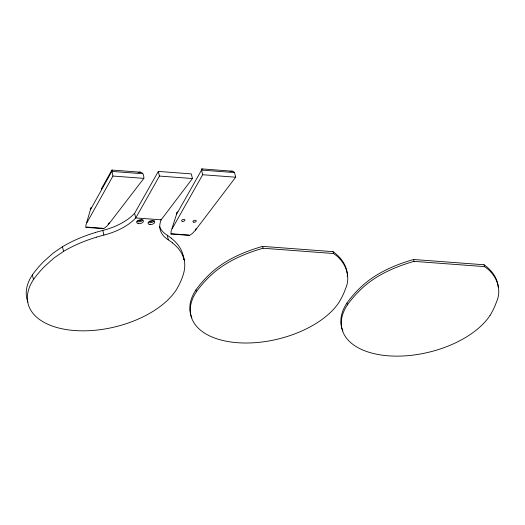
<?xml version="1.0" encoding="UTF-8"?>
<svg xmlns="http://www.w3.org/2000/svg" width="525" height="525" viewBox="0 0 525 525"><rect width="100%" height="100%" fill="white"/><g stroke="black" fill="none" stroke-linecap="round" stroke-linejoin="round"><path stroke-width="0.79" d="M347.281 276.426L347.288 274.864M85.89 227.286L85.936 225.094L90.451 209.724A3.426 1.68 15.2 0 1 90.982 208.235M202.407 169.319L201.751 168.873L232.949 171.248L234.458 172.318L235.666 177.207L195.32 230.337L192.412 233.441L189.61 235.417L170.986 234.025L171.065 231.328L176.571 214.279L201.548 170.093L201.495 169.004M103.812 228.585L107.52 225.586L109.252 222.698M195.392 230.239L196.147 228.473M86.92 222.712L112.928 176.052L111.779 170.205L101.272 189.059M172.246 228.578L202.67 174.74L201.548 170.093L234.544 172.561M95.366 232.463L102.788 230.409A45.688 25.016 -13.6 0 0 134.617 213.294L158.327 171.426L191.323 173.893L192.452 178.533L161.136 219.837A45.688 25.016 -13.6 0 0 168.374 239.879L172.515 242.793M158.327 171.426L159.449 176.065L135.739 217.941A45.688 25.016 -13.6 0 1 103.911 235.056L96.488 237.11M108.603 224.3L143.863 178.369C144.119 174.241 142.177 171.058 138.068 172.463M95.399 232.542A89.46 48.983 -13.6 0 0 62.416 246.737L52.953 253.273L43.647 261.614A141.907 77.7 -13.6 0 0 32.34 274.929A78.953 43.234 -13.6 0 0 27.976 302.164M347.189 273.315C346.264 264.331 340.226 256.725 333.04 251.652L262.579 246.382C242.281 252.21 222.134 261.188 207.25 276.583A141.907 77.7 -13.6 0 0 195.943 289.898A78.953 43.234 -13.6 0 0 191.868 317.822M263.032 248.24C242.734 254.067 222.587 263.045 207.703 278.44A141.907 77.7 -13.6 0 0 196.389 291.756A78.953 43.234 -13.6 0 0 237.503 342.707A78.953 43.234 -13.6 0 0 338.966 302.42A141.907 77.707 -13.6 0 0 345.509 288.75C351.468 275.855 344.951 260.813 333.493 253.509L263.032 248.24L262.579 246.382M498.258 287.201C497.628 277.915 491.433 269.975 484.05 264.764L413.588 259.494C393.284 265.328 373.137 274.306 358.253 289.702A141.907 77.7 -13.6 0 0 346.946 303.017M489.989 315.525A141.907 77.707 -13.6 0 0 496.512 301.868C502.471 288.973 495.954 273.932 484.496 266.621L414.035 261.358C393.737 267.186 373.59 276.163 358.706 291.559A141.907 77.7 -13.6 0 0 347.392 304.874A78.953 43.234 -13.6 0 0 388.507 355.825A78.953 43.234 -13.6 0 0 489.969 315.538M229.983 171.412L232.26 171.15M112.015 170.067L112.612 170.356M202.67 174.74L235.666 177.207M140.556 172.207L112.002 170.067M142.741 173.723L111.805 171.406L90.451 209.724A3.426 2.559 29.1 0 1 91.567 207.303M159.449 176.065L192.452 178.533M112.928 176.052L143.863 178.369M159.528 226.492A45.688 25.016 -13.6 0 0 167.252 235.233L171.386 238.147M484.05 264.764L484.496 266.621M413.588 259.494L414.035 261.358M347.406 304.874L346.959 303.017A78.953 43.234 -13.6 0 0 342.871 330.94M333.04 251.652L333.493 253.509M195.956 289.905L196.402 291.762M171.248 238.219A89.329 48.917 -13.6 0 1 183.284 256.043C185.601 262.717 185.089 270.027 182.595 276.563A141.907 77.707 -13.6 0 1 176.052 290.227A78.953 43.234 -13.6 0 1 74.57 330.527A78.953 43.234 -13.6 0 1 33.475 279.576L32.353 274.929M167.252 235.233L168.374 239.879M160.991 219.253L161.136 219.837L135.739 217.941L134.617 213.294M102.788 230.409L103.911 235.056M62.442 246.75L63.564 251.396L54.075 257.913L44.776 266.26A141.907 77.7 -13.6 0 0 33.462 279.576M183.245 256.049L183.678 259.652M177.155 212.887A3.563 1.608 13.4 0 0 176.525 214.279A3.275 2.454 28.8 0 1 176.761 212.769L177.542 211.995A3.833 2.868 28.8 0 1 177.804 211.857M189.61 235.417A3.583 2.586 33.5 0 0 188.055 234.983L172.39 233.815A3.583 2.586 33.5 0 0 170.986 234.025M63.545 251.383A89.46 48.983 -13.6 0 1 96.521 237.188M172.371 242.865A89.329 48.917 -13.6 0 1 184.413 260.682M154.16 220.769A3.426 1.877 -13.6 0 1 151.594 222.488A3.426 1.877 -13.6 0 1 148.372 222.37M152.611 220.27A1.713 0.938 -13.6 0 1 151.338 221.583A1.713 0.938 -13.6 0 1 149.343 221.248M142.898 219.732A3.426 1.877 -13.6 0 1 140.241 221.642A3.426 1.877 -13.6 0 1 136.828 221.399M141.284 219.706A1.713 0.938 -13.6 0 1 139.578 220.828A1.713 0.938 -13.6 0 1 137.937 220.218M102.027 228.218L87.321 227.115A3.196 2.303 33.5 0 0 85.929 227.377L103.602 228.697A3.196 2.303 33.5 0 0 102.027 228.211M193.902 222.226A1.713 0.938 -13.6 0 0 196.298 220.894A1.713 0.938 -13.6 0 0 193.679 220.612A1.713 0.938 -13.6 0 0 193.902 222.226M182.556 221.379A1.713 0.938 -13.6 0 0 184.957 220.047A1.713 0.938 -13.6 0 0 182.332 219.765A1.713 0.938 -13.6 0 0 182.556 221.379M149.953 224.543A3.426 1.877 -13.6 0 0 154.757 221.872A3.426 1.877 -13.6 0 0 149.513 221.307A3.426 1.877 -13.6 0 0 149.953 224.543M138.613 223.689A3.426 1.877 -13.6 0 0 143.417 221.018A3.426 1.877 -13.6 0 0 138.167 220.461A3.426 1.877 -13.6 0 0 138.613 223.689"/></g></svg>
